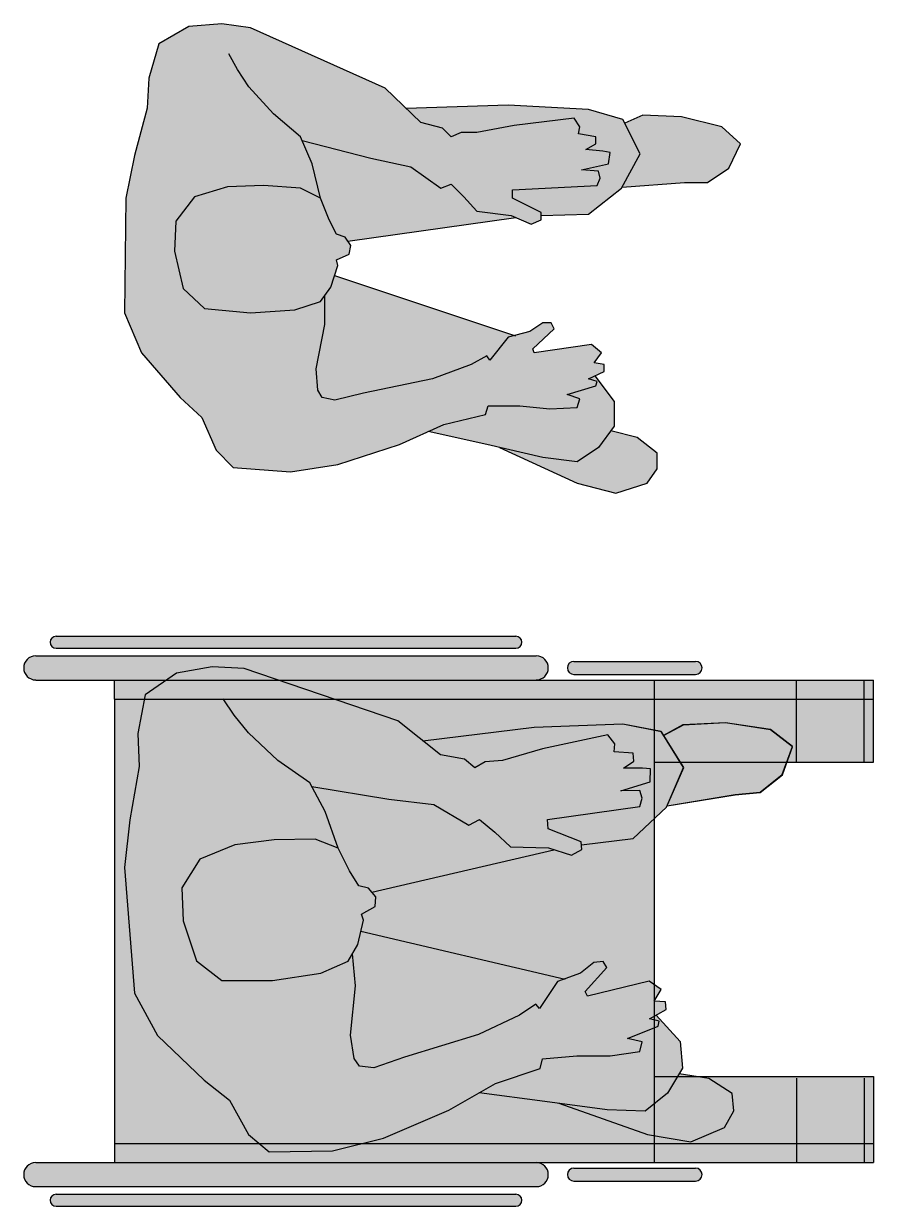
# Model space of a CAD drawing. Header units: metres. Extents: x -438 to -108, y 54494 to 54569.
# Drawn here: x -431.145 to -430.04, y 54565.053 to 54566.591 of the extents above; entities that cross this region are included whole.
import ezdxf

# ---------------------------------------------------------------- set-up
doc = ezdxf.new("R2010")
doc.units = ezdxf.units.M
doc.header["$MEASUREMENT"] = 0
doc.layers.add('man', color=172, linetype='Continuous')
doc.layers.add('man-hatch', color=7, linetype='Continuous', true_color=0xffffff)
doc.layers.add('tzamaries', color=140, linetype='Continuous', lineweight=20)

# ---------------------------------------------------------------- blocks, each defined once
blk = doc.blocks.new('M1')
at = {"layer": 'man-hatch', "ltscale": 300}
for points in [[(48498.8, -55958.5), (48323.6, -55880.3), (48286.3, -55874.8), (48243.5, -55878.5), (48204.3, -55900.8), (48191.3, -55945.5), (48189.4, -55984.6), (48172.6, -56046.1), (48161.5, -56101.9), (48159.6, -56250.9), (48182, -56303), (48232.3, -56360.7), (48260.2, -56386.8), (48278.9, -56429.6), (48301.2, -56452), (48375.8, -56457.6), (48437.3, -56448.2), (48517.4, -56422.2), (48575.2, -56396.1), (48629.2, -56383.1), (48632.9, -56371.9), (48673.9, -56371.9), (48713.1, -56375.6), (48748.5, -56373.8), (48752.2, -56362.6), (48735.4, -56357), (48772.7, -56345.8), (48774.6, -56340.2), (48763.4, -56336.5), (48783.9, -56327.2), (48783.9, -56317.9), (48770.9, -56316), (48780.2, -56303), (48767.1, -56291.8), (48692.6, -56303), (48690.7, -56297.4), (48718.7, -56271.4), (48714.9, -56263.9), (48703.8, -56263.9), (48687, -56275.1), (48659, -56282.5), (48634.8, -56312.3), (48631.1, -56306.7), (48610.6, -56317.9), (48560.3, -56336.5), (48470.8, -56355.1), (48433.5, -56364.5), (48416.8, -56360.7), (48411.2, -56351.4), (48409.3, -56323.5), (48420.5, -56265.8), (48420.5, -56228), (48414.9, -56236), (48381.4, -56247.1), (48323.6, -56250.9), (48264, -56245.3), (48236, -56219.2), (48224.8, -56170.8), (48226.7, -56131.7), (48250.9, -56100.1), (48293.8, -56087), (48340.4, -56085.2), (48388.8, -56088.9), (48414.9, -56101.9), (48403.7, -56057.2), (48390.8, -56026.5), (48480.1, -56049.8), (48532.3, -56061), (48571.4, -56088.9), (48584.5, -56083.3), (48601.3, -56100.1), (48618, -56118.7), (48662.8, -56124.3), (48688.9, -56135.4), (48701.9, -56129.8), (48701.9, -56120.5), (48664.6, -56101.9), (48664.6, -56090.7), (48774.6, -56085.2), (48778.3, -56075.8), (48776.4, -56066.5), (48754.1, -56064.7), (48789.5, -56057.2), (48791.4, -56042.3), (48782, -56040.5), (48759.7, -56038.6), (48772.7, -56031.2), (48772.7, -56021.9), (48750.4, -56018.1), (48752.2, -56008.8), (48744.8, -55997.6), (48666.5, -56007), (48618, -56016.3), (48597.5, -56016.3), (48584.5, -56021.9), (48573.3, -56010.7), (48545.4, -56003.2)], [(48808.1, -55999.5), (48763.4, -55986.5), (48659, -55980.9), (48526.3, -55984.9), (48545.4, -56003.2), (48573.3, -56010.7), (48584.5, -56021.9), (48597.5, -56016.3), (48618, -56016.3), (48666.5, -56007), (48744.8, -55997.6), (48752.2, -56008.8), (48750.4, -56018.1), (48772.7, -56021.9), (48772.7, -56031.2), (48759.7, -56038.6), (48782, -56040.5), (48791.4, -56042.3), (48789.5, -56057.2), (48754.1, -56064.7), (48776.4, -56066.5), (48778.3, -56075.8), (48774.6, -56085.2), (48664.6, -56090.7), (48664.6, -56101.9), (48701.9, -56120.5), (48701.9, -56124.3), (48763.4, -56122.4), (48806.3, -56088.9), (48830.5, -56044.2)], [(48960.9, -56031.2), (48936.7, -56008.8), (48884.5, -55995.8), (48834.2, -55993.9), (48810.4, -56004.1), (48830.5, -56044.2), (48807.1, -56087.4), (48888.3, -56081.4), (48918.1, -56081.4), (48946, -56062.8)], [(48435.4, -56148.5), (48426.1, -56129.8), (48414.9, -56101.9), (48388.8, -56088.9), (48340.4, -56085.2), (48293.8, -56087), (48250.9, -56100.1), (48226.7, -56131.7), (48224.8, -56170.8), (48236, -56219.2), (48264, -56245.3), (48323.6, -56250.9), (48381.4, -56247.1), (48414.9, -56236), (48428, -56217.4), (48437.3, -56189.4), (48435.4, -56182), (48452.2, -56174.5), (48454, -56163.4), (48446.6, -56152.2)], [(48796.9, -56366.3), (48771.7, -56332.7), (48763.4, -56336.5), (48774.6, -56340.2), (48772.7, -56345.8), (48735.4, -56357), (48752.2, -56362.6), (48748.5, -56373.8), (48713.1, -56375.6), (48673.9, -56371.9), (48632.9, -56371.9), (48629.2, -56383.1), (48575.2, -56396.1), (48554.9, -56405.3), (48631.1, -56422.2), (48703.8, -56438.9), (48748.5, -56444.5), (48776.4, -56425.9), (48796.9, -56398)], [(48852.8, -56433.3), (48826.8, -56412.9), (48792.3, -56404.3), (48776.4, -56425.9), (48748.5, -56444.5), (48703.8, -56438.9), (48647.7, -56426), (48748.5, -56472.4), (48798.8, -56485.5), (48839.8, -56472.4), (48852.8, -56453.8)]]:
    blk.add_hatch(color=256, dxfattribs=at).paths.add_polyline_path(points)
for points in [[(48584.5, -56083.3), (48571.4, -56088.9), (48532.3, -56061), (48480.1, -56049.8), (48390.8, -56026.5), (48403.7, -56057.2), (48414.9, -56101.9), (48426.1, -56129.8), (48435.4, -56148.5), (48446.6, -56152.2), (48450.1, -56157.5), (48668.9, -56126.9), (48662.8, -56124.3), (48618, -56118.7), (48601.3, -56100.1)], [(48631.1, -56306.7), (48634.8, -56312.3), (48659, -56282.5), (48667.3, -56280.3), (48433, -56202.3), (48428, -56217.4), (48420.5, -56228), (48420.5, -56265.8), (48409.3, -56323.5), (48411.2, -56351.4), (48416.8, -56360.7), (48433.5, -56364.5), (48470.8, -56355.1), (48560.3, -56336.5), (48610.6, -56317.9)]]:
    blk.add_hatch(color=256, dxfattribs=at).paths.add_polyline_path(points, flags=17)
at = {"layer": 'man', "linetype": 'ByBlock'}
for p, q in [((48243.5, -55878.5), (48204.3, -55900.8)), ((48286.3, -55874.8), (48243.5, -55878.5)), ((48323.6, -55880.3), (48286.3, -55874.8)), ((48498.8, -55958.5), (48323.6, -55880.3)), ((48204.3, -55900.8), (48191.3, -55945.5)), ((48306.8, -55934.3), (48295.6, -55913.9)), ((48321.7, -55956.7), (48306.8, -55934.3)), ((48191.3, -55945.5), (48189.4, -55984.6)), ((48353.4, -55992.1), (48321.7, -55956.7)), ((48545.4, -56003.2), (48498.8, -55958.5)), ((48659, -55980.9), (48526.3, -55984.9)), ((48763.4, -55986.5), (48659, -55980.9)), ((48189.4, -55984.6), (48172.6, -56046.1)), ((48388.8, -56021.9), (48353.4, -55992.1)), ((48808.1, -55999.5), (48763.4, -55986.5)), ((48834.2, -55993.9), (48810.4, -56004.1)), ((48884.5, -55995.8), (48834.2, -55993.9)), ((48573.3, -56010.7), (48545.4, -56003.2)), ((48666.5, -56007), (48618, -56016.3)), ((48744.8, -55997.6), (48666.5, -56007)), ((48752.2, -56008.8), (48744.8, -55997.6)), ((48750.4, -56018.1), (48752.2, -56008.8)), ((48830.5, -56044.2), (48808.1, -55999.5)), ((48936.7, -56008.8), (48884.5, -55995.8)), ((48960.9, -56031.2), (48936.7, -56008.8)), ((48403.7, -56057.2), (48388.8, -56021.9)), ((48584.5, -56021.9), (48573.3, -56010.7)), ((48597.5, -56016.3), (48584.5, -56021.9)), ((48618, -56016.3), (48597.5, -56016.3)), ((48772.7, -56021.9), (48750.4, -56018.1)), ((48772.7, -56031.2), (48772.7, -56021.9)), ((48390.8, -56026.5), (48480.1, -56049.8)), ((48759.7, -56038.6), (48772.7, -56031.2)), ((48946, -56062.8), (48960.9, -56031.2)), ((48172.6, -56046.1), (48161.5, -56101.9)), ((48480.1, -56049.8), (48532.3, -56061)), ((48782, -56040.5), (48759.7, -56038.6)), ((48791.4, -56042.3), (48782, -56040.5)), ((48789.5, -56057.2), (48791.4, -56042.3)), ((48806.3, -56088.9), (48830.5, -56044.2)), ((48414.9, -56101.9), (48403.7, -56057.2)), ((48532.3, -56061), (48571.4, -56088.9)), ((48754.1, -56064.7), (48789.5, -56057.2)), ((48776.4, -56066.5), (48754.1, -56064.7)), ((48918.1, -56081.4), (48946, -56062.8)), ((48774.6, -56085.2), (48778.3, -56075.8)), ((48778.3, -56075.8), (48776.4, -56066.5)), ((48293.8, -56087), (48250.9, -56100.1)), ((48340.4, -56085.2), (48293.8, -56087)), ((48388.8, -56088.9), (48340.4, -56085.2)), ((48414.9, -56101.9), (48388.8, -56088.9)), ((48571.4, -56088.9), (48584.5, -56083.3)), ((48584.5, -56083.3), (48601.3, -56100.1)), ((48664.6, -56090.7), (48774.6, -56085.2)), ((48664.6, -56101.9), (48664.6, -56090.7)), ((48763.4, -56122.4), (48806.3, -56088.9)), ((48807.1, -56087.4), (48888.3, -56081.4)), ((48888.3, -56081.4), (48918.1, -56081.4)), ((48161.5, -56101.9), (48159.6, -56250.9)), ((48250.9, -56100.1), (48226.7, -56131.7)), ((48426.1, -56129.8), (48414.9, -56101.9)), ((48601.3, -56100.1), (48618, -56118.7)), ((48701.9, -56120.5), (48664.6, -56101.9)), ((48618, -56118.7), (48662.8, -56124.3)), ((48701.9, -56129.8), (48701.9, -56120.5)), ((48226.7, -56131.7), (48224.8, -56170.8)), ((48435.4, -56148.5), (48426.1, -56129.8)), ((48450.1, -56157.5), (48668.9, -56126.9)), ((48662.8, -56124.3), (48688.9, -56135.4)), ((48688.9, -56135.4), (48701.9, -56129.8)), ((48701.9, -56124.3), (48763.4, -56122.4)), ((48446.6, -56152.2), (48435.4, -56148.5)), ((48454, -56163.4), (48446.6, -56152.2)), ((48224.8, -56170.8), (48236, -56219.2)), ((48435.4, -56182), (48452.2, -56174.5)), ((48452.2, -56174.5), (48454, -56163.4)), ((48428, -56217.4), (48437.3, -56189.4)), ((48437.3, -56189.4), (48435.4, -56182)), ((48433, -56202.3), (48668.4, -56280.7)), ((48414.9, -56236), (48428, -56217.4)), ((48236, -56219.2), (48264, -56245.3)), ((48420.5, -56265.8), (48420.5, -56228)), ((48264, -56245.3), (48323.6, -56250.9)), ((48381.4, -56247.1), (48414.9, -56236)), ((48159.6, -56250.9), (48182, -56303)), ((48323.6, -56250.9), (48381.4, -56247.1)), ((48409.3, -56323.5), (48420.5, -56265.8)), ((48703.8, -56263.9), (48687, -56275.1)), ((48690.7, -56297.4), (48718.7, -56271.4)), ((48714.9, -56263.9), (48703.8, -56263.9)), ((48718.7, -56271.4), (48714.9, -56263.9)), ((48659, -56282.5), (48634.8, -56312.3)), ((48687, -56275.1), (48659, -56282.5)), ((48692.6, -56303), (48690.7, -56297.4)), ((48767.1, -56291.8), (48692.6, -56303)), ((48780.2, -56303), (48767.1, -56291.8)), ((48182, -56303), (48232.3, -56360.7)), ((48631.1, -56306.7), (48610.6, -56317.9)), ((48634.8, -56312.3), (48631.1, -56306.7)), ((48770.9, -56316), (48780.2, -56303)), ((48783.9, -56317.9), (48770.9, -56316)), ((48411.2, -56351.4), (48409.3, -56323.5)), ((48610.6, -56317.9), (48560.3, -56336.5)), ((48763.4, -56336.5), (48783.9, -56327.2)), ((48783.9, -56327.2), (48783.9, -56317.9)), ((48560.3, -56336.5), (48470.8, -56355.1)), ((48774.6, -56340.2), (48763.4, -56336.5)), ((48771.7, -56332.7), (48796.9, -56366.3)), ((48772.7, -56345.8), (48774.6, -56340.2)), ((48416.8, -56360.7), (48411.2, -56351.4)), ((48470.8, -56355.1), (48433.5, -56364.5)), ((48735.4, -56357), (48772.7, -56345.8)), ((48752.2, -56362.6), (48735.4, -56357)), ((48232.3, -56360.7), (48260.2, -56386.8)), ((48433.5, -56364.5), (48416.8, -56360.7)), ((48629.2, -56383.1), (48632.9, -56371.9)), ((48632.9, -56371.9), (48673.9, -56371.9)), ((48673.9, -56371.9), (48713.1, -56375.6)), ((48748.5, -56373.8), (48752.2, -56362.6)), ((48796.9, -56366.3), (48796.9, -56398)), ((48575.2, -56396.1), (48629.2, -56383.1)), ((48713.1, -56375.6), (48748.5, -56373.8)), ((48260.2, -56386.8), (48278.9, -56429.6)), ((48517.4, -56422.2), (48575.2, -56396.1)), ((48796.9, -56398), (48776.4, -56425.9)), ((48631.1, -56422.2), (48554.9, -56405.3)), ((48826.8, -56412.9), (48792.3, -56404.3)), ((48852.8, -56433.3), (48826.8, -56412.9)), ((48437.3, -56448.2), (48517.4, -56422.2)), ((48703.8, -56438.9), (48631.1, -56422.2)), ((48647.7, -56426), (48748.5, -56472.4)), ((48776.4, -56425.9), (48748.5, -56444.5)), ((48278.9, -56429.6), (48301.2, -56452)), ((48748.5, -56444.5), (48703.8, -56438.9)), ((48852.8, -56453.8), (48852.8, -56433.3)), ((48301.2, -56452), (48375.8, -56457.6)), ((48375.8, -56457.6), (48437.3, -56448.2)), ((48839.8, -56472.4), (48852.8, -56453.8)), ((48748.5, -56472.4), (48798.8, -56485.5)), ((48798.8, -56485.5), (48839.8, -56472.4))]:
    blk.add_line(p, q, dxfattribs=at)
blk = doc.blocks.new('ewq')
at = {"layer": 'man', "linetype": 'ByBlock'}
for p, q in [((28665.7, 44029.2), (28621, 44042.3)), ((28688, 43984.6), (28665.7, 44029.2)), ((28691.8, 44034.8), (28668, 44024.6)), ((28742.1, 44033), (28691.8, 44034.8)), ((28794.3, 44019.9), (28742.1, 44033)), ((28818.5, 43997.6), (28794.3, 44019.9)), ((28803.6, 43965.9), (28818.5, 43997.6)), ((28663.8, 43939.9), (28688, 43984.6)), ((28775.6, 43947.3), (28803.6, 43965.9)), ((28664.6, 43941.4), (28745.8, 43947.3)), ((28745.8, 43947.3), (28775.6, 43947.3)), ((28621, 43906.3), (28663.8, 43939.9))]:
    blk.add_line(p, q, dxfattribs=at)
blk = doc.blocks.new('wheel')
at = {"layer": 'man-hatch', "ltscale": 300}
for points in [[(28271.9, 44250.5), (27673.8, 44250.5, 1), (27673.8, 44234.9), (27843.1, 44234.9), (28271.9, 44234.9, 1)], [(28298.5, 44224.9), (27647.3, 44224.9, 1), (27647.3, 44193.6), (27817.6, 44193.6), (27830.4, 44202.6), (27877, 44211), (27918.4, 44208.6), (27962.1, 44193.6), (28298.5, 44193.6, 1)], [(28505.6, 44217.8), (28347.4, 44217.8, 1), (28347.4, 44200.8), (28505.6, 44200.8, 1)], [(27817.6, 44193.6), (27750, 44193.6), (27750, 44168.6), (27788.7, 44168.6), (27789.8, 44174.2)], [(28451.6, 44193.6), (27962.1, 44193.6), (28035.4, 44168.6), (28451.6, 44168.6)], [(28636.9, 44193.6), (28451.6, 44193.6), (28451.6, 44168.6), (28636.9, 44168.6)], [(28725.1, 44193.6), (28636.9, 44193.6), (28636.9, 44168.6), (28725.1, 44168.6)], [(28736.9, 44193.6), (28725.1, 44193.6), (28725.1, 44168.6), (28736.9, 44168.6)], [(27779.9, 44123.9), (27788.7, 44168.6), (27750, 44168.6), (27750, 43591), (27822, 43591), (27937.9, 43591), (27924.3, 43602.4), (27899.6, 43647.4), (27866.3, 43673.2), (27805.5, 43731.4), (27775.8, 43786.3), (27762.9, 43949.6), (27769.6, 44011.9), (27781.8, 44080.9)], [(28451.6, 44168.6), (28035.4, 44168.6), (28118.1, 44140.4), (28150.8, 44114.3), (28295.9, 44131.9), (28410.8, 44136.2), (28451.6, 44128.3)], [(28636.9, 44168.6), (28451.6, 44168.6), (28451.6, 44128.3), (28461.1, 44126.4), (28464, 44121.6), (28489.1, 44135.1), (28544.4, 44138.1), (28602.9, 44129.1), (28631.6, 44107), (28624.2, 44086.6), (28636.9, 44086.6)], [(28725.1, 44168.6), (28636.9, 44168.6), (28636.9, 44086.6), (28725.1, 44086.6)], [(28736.9, 44168.6), (28725.1, 44168.6), (28725.1, 44086.6), (28736.9, 44086.6)], [(28451.6, 44013), (28424.3, 43987.3), (28357.2, 43979.1), (28357.7, 43973), (28344, 43965.6), (28321.3, 43973), (28084.7, 43917.6), (28089.6, 43911.6), (28088.6, 43899.1), (28071, 43889.3), (28073.8, 43881.3), (28070.4, 43866.8), (28334.9, 43804.7), (28355.9, 43812.4), (28373.2, 43826.4), (28385.4, 43827.5), (28390.2, 43819.7), (28362.2, 43788.3), (28364.8, 43782.4), (28445.4, 43802.1), (28451.6, 43797.7)], [(28636.9, 43678.2), (28505.5, 43678.2), (28522.8, 43675.5), (28553.4, 43655.6), (28555.4, 43633.2), (28543, 43611.5), (28499.4, 43593.1), (28451.6, 43601), (28451.6, 43591), (28636.9, 43591)], [(28736.9, 43678.2), (28636.9, 43678.2), (28636.9, 43591), (28736.9, 43591)], [(28328, 43643.2), (28309.4, 43645.7), (28224.2, 43656.6), (28184.8, 43634.4), (28099.6, 43597.8), (28072.1, 43591), (28451.6, 43591), (28451.6, 43601), (28443, 43602.4)], [(28451.6, 43591), (28072.1, 43591), (28033.2, 43581.5), (27951, 43580.1), (27937.9, 43591), (27750, 43591), (27750, 43566), (27829.6, 43566), (28451.6, 43566)], [(28636.9, 43591), (28451.6, 43591), (28451.6, 43566), (28636.9, 43566)], [(28725.1, 43591), (28636.9, 43591), (28636.9, 43566), (28725.1, 43566)], [(28736.9, 43591), (28725.1, 43591), (28725.1, 43566), (28736.9, 43566)], [(28298.5, 43566), (27750, 43566), (27647.3, 43566, 1), (27647.3, 43534.8), (28298.5, 43534.8, 1)], [(28505.6, 43558.9), (28347.4, 43558.9, 1), (28347.4, 43541.9), (28505.6, 43541.9, 1)], [(28271.9, 43524.8), (27673.8, 43524.8, 1), (27673.8, 43509.2), (28271.9, 43509.2, 1)]]:
    blk.add_hatch(color=256, dxfattribs=at).paths.add_polyline_path(points)
at = {"layer": 'man', "linetype": 'ByBlock'}
for p, q in [((27673.8, 44250.5), (28271.9, 44250.5)), ((27673.8, 44250.5), (28034.4, 44250.5)), ((27673.8, 44234.9), (28271.9, 44234.9)), ((27673.8, 44234.9), (27843.1, 44234.9)), ((27647.3, 44224.9), (28298.5, 44224.9)), ((27647.3, 44224.9), (27830.4, 44224.9)), ((28347.4, 44217.8), (28505.6, 44217.8)), ((28347.4, 44200.8), (28505.6, 44200.8)), ((27647.3, 44193.6), (27821.3, 44193.6)), ((27750, 44193.6), (28736.9, 44193.6)), ((27750, 44168.6), (27750, 44193.6)), ((28451.6, 44193.6), (28451.6, 43591)), ((28636.9, 44086.6), (28636.9, 44193.6)), ((28725.1, 44086.8), (28725.1, 44193.6)), ((28736.9, 44086.6), (28736.9, 44193.6)), ((27750, 44168.6), (28736.9, 44168.6)), ((27750, 44168.6), (27814.4, 44168.6)), ((28451.6, 44086.6), (28736.9, 44086.6)), ((28451.6, 43678.2), (28736.9, 43678.2)), ((28736.9, 43678.2), (28736.9, 43566)), ((28451.6, 43675.1), (28451.6, 43566)), ((28636.9, 43676), (28636.9, 43566)), ((28725.1, 43676), (28725.1, 43566)), ((27750, 43591), (28736.9, 43591)), ((27750, 43591), (27822, 43591)), ((27750, 43591), (27750, 43566)), ((27647.3, 43566), (27829.6, 43566)), ((27750, 43566), (28736.9, 43566)), ((28347.4, 43558.9), (28505.6, 43558.9)), ((28347.4, 43541.9), (28505.6, 43541.9)), ((27647.3, 43534.8), (28298.5, 43534.8)), ((27673.8, 43524.8), (28271.9, 43524.8)), ((28090.4, 43534.8), (28298.5, 43534.8)), ((28091.3, 43524.8), (28271.9, 43524.8)), ((27673.8, 43509.2), (28271.9, 43509.2)), ((28084.3, 43509.2), (28271.9, 43509.2))]:
    blk.add_line(p, q, dxfattribs=at)
at = {"layer": 'man', "ltscale": 300}
blk.add_line((27750, 44168.6), (27750, 43591), dxfattribs=at)
at = {"layer": 'man', "linetype": 'ByBlock'}
for centre, radius, start, end in [((27673.8, 44242.7), 7.81, 90, 270), ((28271.9, 44242.7), 7.81, 270, 90), ((27647.3, 44209.3), 15.6, 90, 270), ((28298.5, 44209.3), 15.6, 270, 90), ((28347.4, 44209.3), 8.5, 90, 270), ((28505.6, 44209.3), 8.5, 270, 90), ((27647.3, 43550.4), 15.6, 90, 270), ((28298.5, 43550.4), 15.6, 270, 90), ((28347.4, 43550.4), 8.5, 90, 270), ((28505.6, 43550.4), 8.5, 270, 90), ((27673.8, 43517), 7.81, 90, 270), ((28271.9, 43517), 7.81, 270, 90)]:
    blk.add_arc(centre, radius, start, end, dxfattribs=at)
at = {"layer": 'man', "xscale": 1.1, "yscale": 1.1, "zscale": 1.1, "rotation": 5.210961258047517}
blk.add_blockref('M1', (-30600.6, 100595.1), dxfattribs=at)
at = {"layer": 'tzamaries', "xscale": 1.1, "yscale": 1.1, "zscale": 1.1, "rotation": 5.107459930296867}
blk.add_blockref('ewq', (1365.9, -6920.6), dxfattribs=at)

msp = doc.modelspace()

# ---------------------------------------------------------------- block references
at = {"layer": 'man', "xscale": 0.000999999999995, "yscale": 0.000999999999995, "zscale": 0.000999999999995}
msp.add_blockref('M1', (-479.17367, 54622.46551), dxfattribs=at)
at = {"layer": 'tzamaries', "xscale": 0.000999999999995, "yscale": 0.000999999999995, "zscale": 0.000999999999995}
msp.add_blockref('wheel', (-458.77671, 54521.54365), dxfattribs=at)

doc.saveas('drawing.dxf')
